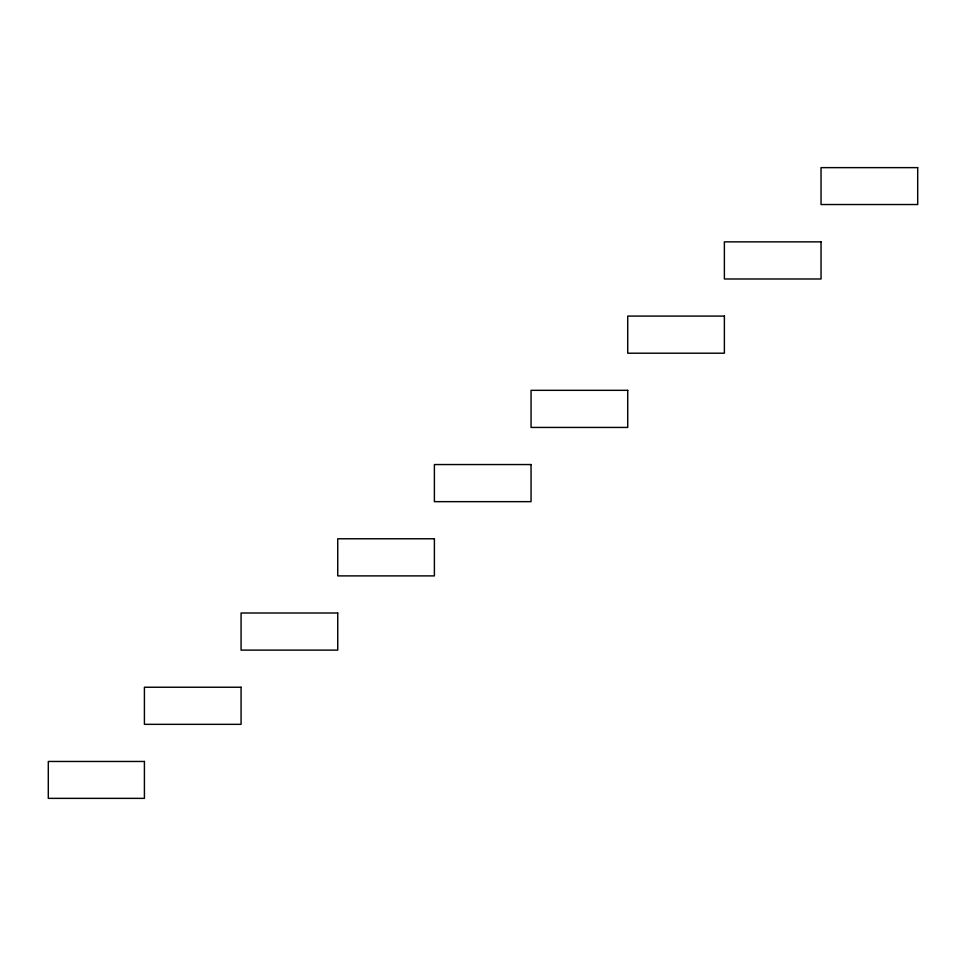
<?xml version="1.0" encoding="UTF-8"?>
<svg xmlns="http://www.w3.org/2000/svg" width="966" height="966" viewBox="0 0 966 966"><rect width="100%" height="100%" fill="white"/><g stroke="black" fill="none" stroke-linecap="round" stroke-linejoin="round"><path stroke-width="1.45" d="M917.7 167.637L821.04 167.637L821.04 204.526L917.7 204.526L917.7 167.637M821.04 241.862L724.379 241.862L724.379 278.981L821.04 278.981L821.04 241.862M724.379 316.087L627.719 316.087L627.719 353.206L724.379 353.206L724.379 316.087M627.719 390.324L531.058 390.324L531.058 427.431L627.719 427.431L627.719 390.324M531.058 464.549L434.398 464.549L434.398 501.656L531.058 501.656L531.058 464.549M434.398 538.774L337.738 538.774L337.738 575.893L434.398 575.893L434.398 538.774M337.738 612.999L241.077 612.999L241.077 650.118L337.738 650.118L337.738 612.999M241.077 687.237L144.417 687.237L144.417 724.343L241.077 724.343L241.077 687.237M144.417 761.462L48.3 761.462L48.3 798.363L144.417 798.363L144.417 761.462"/></g></svg>
